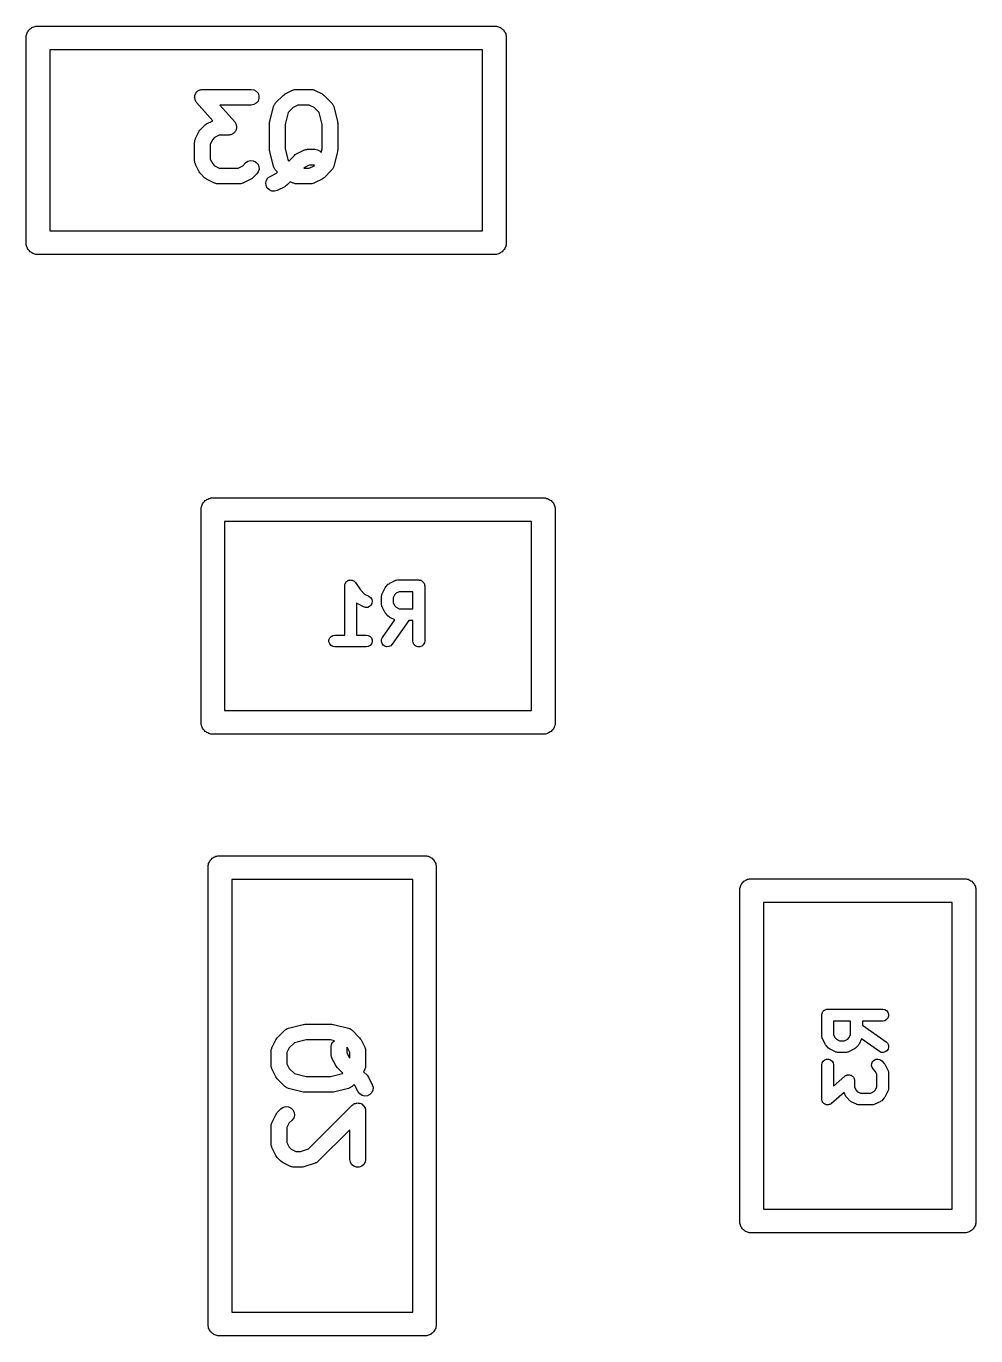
# Model space of a CAD drawing. Extents: x 86 to 122.3, y -103.9 to -55.1.
# Drawn here: x 99.78 to 105.81, y -103.14 to -94.82 of the extents above; entities that cross this region are included whole.
import ezdxf

# ---------------------------------------------------------------- set-up
doc = ezdxf.new("R2010")
doc.units = 0
doc.header["$MEASUREMENT"] = 0
doc.layers.add('BLACK', color=7, linetype='CONTINUOUS')

msp = doc.modelspace()

# ---------------------------------------------------------------- linework, layer by layer
at = {"layer": 'BLACK', "linetype": 'CONTINUOUS'}
for p, q in [((99.789, -94.859), (99.7933, -94.8539)), ((99.7933, -94.8539), (99.7966, -94.8481)), ((99.7966, -94.8481), (99.8017, -94.8439)), ((99.8017, -94.8439), (99.806, -94.8388)), ((99.806, -94.8388), (99.8118, -94.8354)), ((99.8118, -94.8354), (99.8169, -94.8311)), ((99.8169, -94.8311), (99.8232, -94.8289)), ((99.8232, -94.8289), (99.8289, -94.8255)), ((99.8289, -94.8255), (99.8355, -94.8244)), ((99.8355, -94.8244), (99.8418, -94.8221)), ((99.8418, -94.8221), (99.8484, -94.8221)), ((99.8484, -94.8221), (99.8484, -94.8221)), ((99.8484, -94.8221), (102.762, -94.8221)), ((102.762, -94.8221), (102.768, -94.8221)), ((102.762, -94.8221), (102.762, -94.8221)), ((102.768, -94.8221), (102.774, -94.8244)), ((102.774, -94.8244), (102.781, -94.8255)), ((102.781, -94.8255), (102.787, -94.8289)), ((102.787, -94.8289), (102.793, -94.8311)), ((102.793, -94.8311), (102.798, -94.8354)), ((102.798, -94.8354), (102.804, -94.8388)), ((102.804, -94.8388), (102.808, -94.8439)), ((102.808, -94.8439), (102.813, -94.8481)), ((102.813, -94.8481), (102.817, -94.8539)), ((102.817, -94.8539), (102.821, -94.859)), ((99.78, -94.8839), (99.7823, -94.8776)), ((99.78, -94.8905), (99.78, -94.8839)), ((99.78, -96.1839), (99.78, -94.8905)), ((99.78, -94.8905), (99.78, -94.8905)), ((99.7823, -94.8776), (99.7834, -94.8711)), ((99.7834, -94.8711), (99.7867, -94.8653)), ((99.7867, -94.8653), (99.789, -94.859)), ((102.821, -94.859), (102.823, -94.8653)), ((102.823, -94.8653), (102.827, -94.8711)), ((102.827, -94.8711), (102.828, -94.8776)), ((102.828, -94.8776), (102.83, -94.8839)), ((102.83, -94.8839), (102.83, -94.8905)), ((102.83, -94.8905), (102.83, -94.8905)), ((102.83, -94.8905), (102.83, -96.2037)), ((99.93, -94.9721), (99.93, -96.1221)), ((102.68, -94.9721), (99.93, -94.9721)), ((102.68, -96.1221), (102.68, -94.9721)), ((100.85, -95.2743), (100.851, -95.2695)), ((100.851, -95.2781), (100.85, -95.2743)), ((100.851, -95.2646), (100.852, -95.261)), ((100.851, -95.2695), (100.851, -95.2646)), ((100.852, -95.261), (100.853, -95.2572)), ((100.853, -95.2572), (100.855, -95.2529)), ((100.855, -95.2529), (100.857, -95.2483)), ((100.857, -95.2483), (100.859, -95.2453)), ((100.859, -95.2453), (100.861, -95.242)), ((100.861, -95.242), (100.865, -95.2387)), ((100.865, -95.2387), (100.868, -95.235)), ((100.868, -95.235), (100.871, -95.2331)), ((100.871, -95.2331), (100.874, -95.2305)), ((100.874, -95.2305), (100.879, -95.2288)), ((100.879, -95.2288), (100.883, -95.2263)), ((100.883, -95.2263), (100.887, -95.2256)), ((100.887, -95.2256), (100.891, -95.2242)), ((100.891, -95.2242), (100.895, -95.2241)), ((100.895, -95.2241), (100.9, -95.2233)), ((100.9, -95.2233), (101.21, -95.2233)), ((101.21, -95.2233), (101.227, -95.2263)), ((101.227, -95.2263), (101.242, -95.235)), ((101.242, -95.235), (101.253, -95.2483)), ((101.253, -95.2483), (101.259, -95.2646)), ((101.259, -95.2646), (101.259, -95.282)), ((101.365, -95.3094), (101.412, -95.2617)), ((101.412, -95.2617), (101.419, -95.2572)), ((101.419, -95.2572), (101.425, -95.2524)), ((101.425, -95.2524), (101.473, -95.2286)), ((101.473, -95.2286), (101.476, -95.2277)), ((101.476, -95.2277), (101.478, -95.2263)), ((101.478, -95.2263), (101.484, -95.2253)), ((101.484, -95.2253), (101.49, -95.2236)), ((101.49, -95.2236), (101.493, -95.2238)), ((101.493, -95.2238), (101.495, -95.2233)), ((101.495, -95.2233), (101.591, -95.2233)), ((101.591, -95.2233), (101.594, -95.2238)), ((101.594, -95.2238), (101.596, -95.2236)), ((101.596, -95.2236), (101.602, -95.2253)), ((101.602, -95.2253), (101.608, -95.2263)), ((101.608, -95.2263), (101.61, -95.2277)), ((101.61, -95.2277), (101.613, -95.2286)), ((101.613, -95.2286), (101.661, -95.2524)), ((101.661, -95.2524), (101.667, -95.2572)), ((101.667, -95.2572), (101.674, -95.2617)), ((101.674, -95.2617), (101.721, -95.3094)), ((100.851, -95.282), (100.851, -95.2781)), ((100.853, -95.2866), (100.851, -95.282)), ((100.854, -95.2914), (100.853, -95.2866)), ((100.856, -95.2947), (100.854, -95.2914)), ((100.857, -95.2983), (100.856, -95.2947)), ((100.86, -95.302), (100.857, -95.2983)), ((100.863, -95.3062), (100.86, -95.302)), ((100.965, -95.4231), (100.863, -95.3062)), ((101.21, -95.3233), (101.01, -95.3233)), ((101.01, -95.3233), (101.105, -95.4308)), ((101.227, -95.3203), (101.21, -95.3233)), ((101.242, -95.3116), (101.227, -95.3203)), ((101.253, -95.2983), (101.242, -95.3116)), ((101.259, -95.282), (101.253, -95.2983)), ((101.328, -95.4278), (101.352, -95.3326)), ((101.352, -95.3326), (101.354, -95.3282)), ((101.354, -95.3282), (101.355, -95.3236)), ((101.355, -95.3236), (101.357, -95.3203)), ((101.357, -95.3203), (101.359, -95.3167)), ((101.359, -95.3167), (101.362, -95.3133)), ((101.362, -95.3133), (101.365, -95.3094)), ((101.477, -95.3382), (101.445, -95.3703)), ((101.507, -95.3233), (101.477, -95.3382)), ((101.579, -95.3233), (101.507, -95.3233)), ((101.609, -95.3382), (101.579, -95.3233)), ((101.641, -95.3703), (101.609, -95.3382)), ((101.721, -95.3094), (101.724, -95.3133)), ((101.724, -95.3133), (101.727, -95.3167)), ((101.727, -95.3167), (101.729, -95.3203)), ((101.729, -95.3203), (101.731, -95.3236)), ((101.731, -95.3236), (101.732, -95.3282)), ((101.732, -95.3282), (101.734, -95.3326)), ((101.734, -95.3326), (101.758, -95.4278)), ((100.925, -95.4429), (100.965, -95.4231)), ((101.105, -95.4308), (101.107, -95.435)), ((101.107, -95.435), (101.11, -95.4388)), ((101.11, -95.4388), (101.112, -95.4424)), ((101.326, -95.44), (101.327, -95.4339)), ((101.326, -95.6066), (101.326, -95.44)), ((101.327, -95.4339), (101.328, -95.4278)), ((101.445, -95.3703), (101.426, -95.4461)), ((101.66, -95.4461), (101.641, -95.3703)), ((101.758, -95.4278), (101.759, -95.4339)), ((101.759, -95.4339), (101.76, -95.44)), ((101.76, -95.44), (101.76, -95.6066)), ((100.855, -95.5366), (100.879, -95.489)), ((100.879, -95.489), (100.884, -95.4826)), ((100.884, -95.4826), (100.889, -95.476)), ((100.889, -95.476), (100.912, -95.4522)), ((100.912, -95.4522), (100.919, -95.4476)), ((100.919, -95.4476), (100.925, -95.4429)), ((101.007, -95.5138), (100.977, -95.5287)), ((101.067, -95.5138), (101.007, -95.5138)), ((101.072, -95.5129), (101.067, -95.5138)), ((101.077, -95.5128), (101.072, -95.5129)), ((101.08, -95.5114), (101.077, -95.5128)), ((101.084, -95.5108), (101.08, -95.5114)), ((101.088, -95.5083), (101.084, -95.5108)), ((101.093, -95.5065), (101.088, -95.5083)), ((101.096, -95.504), (101.093, -95.5065)), ((101.099, -95.5021), (101.096, -95.504)), ((101.102, -95.4983), (101.099, -95.5021)), ((101.106, -95.4951), (101.102, -95.4983)), ((101.108, -95.4917), (101.106, -95.4951)), ((101.11, -95.4888), (101.108, -95.4917)), ((101.112, -95.4842), (101.11, -95.4888)), ((101.112, -95.4424), (101.114, -95.4457)), ((101.114, -95.4799), (101.112, -95.4842)), ((101.114, -95.4457), (101.114, -95.4505)), ((101.114, -95.4505), (101.116, -95.4551)), ((101.115, -95.4761), (101.114, -95.4799)), ((101.116, -95.4724), (101.115, -95.4761)), ((101.116, -95.4551), (101.116, -95.4589)), ((101.116, -95.4589), (101.117, -95.4627)), ((101.117, -95.4627), (101.116, -95.4676)), ((101.116, -95.4676), (101.116, -95.4724)), ((101.426, -95.4461), (101.426, -95.6005)), ((101.66, -95.6005), (101.66, -95.4461)), ((100.85, -95.559), (100.851, -95.5562)), ((100.85, -95.6781), (100.85, -95.559)), ((100.851, -95.5533), (100.852, -95.5477)), ((100.851, -95.5562), (100.851, -95.5533)), ((100.852, -95.5477), (100.853, -95.5419)), ((100.853, -95.5419), (100.855, -95.5394)), ((100.855, -95.5394), (100.855, -95.5366)), ((100.965, -95.541), (100.95, -95.5708)), ((100.95, -95.5708), (100.95, -95.6662)), ((100.977, -95.5287), (100.965, -95.541)), ((101.327, -95.6126), (101.326, -95.6066)), ((101.426, -95.6005), (101.445, -95.6763)), ((101.55, -95.6073), (101.556, -95.6062)), ((101.556, -95.6062), (101.561, -95.6046)), ((101.561, -95.6046), (101.564, -95.6047)), ((101.564, -95.6047), (101.567, -95.6042)), ((101.567, -95.6042), (101.615, -95.6042)), ((101.615, -95.6042), (101.632, -95.6073)), ((101.654, -95.6244), (101.66, -95.6005)), ((101.76, -95.6066), (101.759, -95.6126)), ((100.851, -95.6809), (100.85, -95.6781)), ((100.851, -95.6838), (100.851, -95.6809)), ((100.852, -95.6894), (100.851, -95.6838)), ((100.853, -95.6952), (100.852, -95.6894)), ((100.95, -95.6662), (100.965, -95.6961)), ((101.156, -95.7084), (101.174, -95.6903)), ((101.174, -95.6903), (101.189, -95.6804)), ((101.189, -95.6804), (101.205, -95.6759)), ((101.205, -95.6759), (101.223, -95.6774)), ((101.223, -95.6774), (101.238, -95.6847)), ((101.238, -95.6847), (101.251, -95.697)), ((101.328, -95.6187), (101.327, -95.6126)), ((101.352, -95.714), (101.328, -95.6187)), ((101.445, -95.6763), (101.448, -95.6788)), ((101.448, -95.6788), (101.484, -95.6427)), ((101.484, -95.6427), (101.49, -95.6381)), ((101.49, -95.6381), (101.497, -95.6333)), ((101.497, -95.6333), (101.545, -95.6095)), ((101.545, -95.6095), (101.547, -95.6087)), ((101.547, -95.6087), (101.55, -95.6073)), ((101.632, -95.6073), (101.647, -95.6159)), ((101.647, -95.6159), (101.654, -95.6244)), ((101.758, -95.6187), (101.734, -95.714)), ((101.759, -95.6126), (101.758, -95.6187)), ((100.855, -95.6976), (100.853, -95.6952)), ((100.855, -95.7004), (100.855, -95.6976)), ((100.879, -95.748), (100.855, -95.7004)), ((100.884, -95.7545), (100.879, -95.748)), ((100.889, -95.761), (100.884, -95.7545)), ((100.912, -95.7848), (100.889, -95.761)), ((100.965, -95.6961), (100.977, -95.7084)), ((100.977, -95.7084), (101.007, -95.7233)), ((101.007, -95.7233), (101.127, -95.7233)), ((101.127, -95.7233), (101.156, -95.7084)), ((101.245, -95.761), (101.221, -95.7848)), ((101.255, -95.7468), (101.245, -95.761)), ((101.251, -95.697), (101.258, -95.7127)), ((101.26, -95.73), (101.255, -95.7468)), ((101.258, -95.7127), (101.26, -95.73)), ((101.33, -95.7762), (101.371, -95.756)), ((101.354, -95.7184), (101.352, -95.714)), ((101.355, -95.723), (101.354, -95.7184)), ((101.357, -95.7262), (101.355, -95.723)), ((101.359, -95.7298), (101.357, -95.7262)), ((101.362, -95.7333), (101.359, -95.7298)), ((101.365, -95.7372), (101.362, -95.7333)), ((101.377, -95.7495), (101.365, -95.7372)), ((101.371, -95.756), (101.377, -95.7495)), ((101.549, -95.7191), (101.545, -95.7233)), ((101.545, -95.7233), (101.579, -95.7233)), ((101.579, -95.7042), (101.549, -95.7191)), ((101.613, -95.7042), (101.579, -95.7042)), ((101.579, -95.7233), (101.609, -95.7084)), ((101.609, -95.7084), (101.613, -95.7042)), ((101.721, -95.7372), (101.674, -95.7848)), ((101.724, -95.7333), (101.721, -95.7372)), ((101.727, -95.7298), (101.724, -95.7333)), ((101.729, -95.7262), (101.727, -95.7298)), ((101.731, -95.723), (101.729, -95.7262)), ((101.732, -95.7184), (101.731, -95.723)), ((101.734, -95.714), (101.732, -95.7184)), ((100.919, -95.7894), (100.912, -95.7848)), ((100.925, -95.7942), (100.919, -95.7894)), ((100.973, -95.818), (100.925, -95.7942)), ((100.976, -95.8188), (100.973, -95.818)), ((100.978, -95.8203), (100.976, -95.8188)), ((100.984, -95.8213), (100.978, -95.8203)), ((100.99, -95.823), (100.984, -95.8213)), ((100.993, -95.8228), (100.99, -95.823)), ((100.995, -95.8233), (100.993, -95.8228)), ((101.138, -95.8233), (100.995, -95.8233)), ((101.141, -95.8228), (101.138, -95.8233)), ((101.144, -95.823), (101.141, -95.8228)), ((101.15, -95.8213), (101.144, -95.823)), ((101.155, -95.8203), (101.15, -95.8213)), ((101.158, -95.8188), (101.155, -95.8203)), ((101.161, -95.818), (101.158, -95.8188)), ((101.208, -95.7942), (101.161, -95.818)), ((101.215, -95.7894), (101.208, -95.7942)), ((101.221, -95.7848), (101.215, -95.7894)), ((101.303, -95.8179), (101.307, -95.801)), ((101.305, -95.8352), (101.303, -95.8179)), ((101.312, -95.8507), (101.305, -95.8352)), ((101.307, -95.801), (101.316, -95.7865)), ((101.325, -95.8626), (101.312, -95.8507)), ((101.316, -95.7865), (101.33, -95.7762)), ((101.423, -95.8418), (101.375, -95.8656)), ((101.429, -95.8371), (101.423, -95.8418)), ((101.436, -95.8325), (101.429, -95.8371)), ((101.458, -95.8103), (101.436, -95.8325)), ((101.473, -95.818), (101.458, -95.8103)), ((101.476, -95.8188), (101.473, -95.818)), ((101.478, -95.8203), (101.476, -95.8188)), ((101.484, -95.8213), (101.478, -95.8203)), ((101.49, -95.823), (101.484, -95.8213)), ((101.493, -95.8228), (101.49, -95.823)), ((101.495, -95.8233), (101.493, -95.8228)), ((101.591, -95.8233), (101.495, -95.8233)), ((101.594, -95.8228), (101.591, -95.8233)), ((101.596, -95.823), (101.594, -95.8228)), ((101.602, -95.8213), (101.596, -95.823)), ((101.608, -95.8203), (101.602, -95.8213)), ((101.61, -95.8188), (101.608, -95.8203)), ((101.613, -95.818), (101.61, -95.8188)), ((101.661, -95.7942), (101.613, -95.818)), ((101.667, -95.7894), (101.661, -95.7942)), ((101.674, -95.7848), (101.667, -95.7894)), ((101.341, -95.8695), (101.325, -95.8626)), ((101.358, -95.8706), (101.341, -95.8695)), ((101.375, -95.8656), (101.358, -95.8706)), ((99.78, -96.2103), (99.78, -96.1839)), ((99.93, -96.1221), (102.68, -96.1221)), ((99.7823, -96.2166), (99.78, -96.2103)), ((99.7834, -96.2231), (99.7823, -96.2166)), ((99.7867, -96.2289), (99.7834, -96.2231)), ((99.789, -96.2352), (99.7867, -96.2289)), ((99.7933, -96.2403), (99.789, -96.2352)), ((99.7966, -96.2461), (99.7933, -96.2403)), ((99.8017, -96.2503), (99.7966, -96.2461)), ((99.806, -96.2554), (99.8017, -96.2503)), ((99.8118, -96.2588), (99.806, -96.2554)), ((99.8169, -96.2631), (99.8118, -96.2588)), ((99.8232, -96.2653), (99.8169, -96.2631)), ((99.8289, -96.2687), (99.8232, -96.2653)), ((99.8355, -96.2698), (99.8289, -96.2687)), ((99.8418, -96.2721), (99.8355, -96.2698)), ((99.8484, -96.2721), (99.8418, -96.2721)), ((102.762, -96.2721), (99.8484, -96.2721)), ((99.8484, -96.2721), (99.8484, -96.2721)), ((102.768, -96.2721), (102.762, -96.2721)), ((102.762, -96.2721), (102.762, -96.2721)), ((102.774, -96.2698), (102.768, -96.2721)), ((102.781, -96.2687), (102.774, -96.2698)), ((102.787, -96.2653), (102.781, -96.2687)), ((102.793, -96.2631), (102.787, -96.2653)), ((102.798, -96.2588), (102.793, -96.2631)), ((102.804, -96.2554), (102.798, -96.2588)), ((102.808, -96.2503), (102.804, -96.2554)), ((102.813, -96.2461), (102.808, -96.2503)), ((102.817, -96.2403), (102.813, -96.2461)), ((102.821, -96.2352), (102.817, -96.2403)), ((102.823, -96.2289), (102.821, -96.2352)), ((102.827, -96.2231), (102.823, -96.2289)), ((102.828, -96.2166), (102.827, -96.2231)), ((102.83, -96.2103), (102.828, -96.2166)), ((102.83, -96.2037), (102.83, -96.2037)), ((102.83, -96.2037), (102.83, -96.2103)), ((100.9, -97.8566), (100.905, -97.8515)), ((100.905, -97.8515), (100.908, -97.8457)), ((100.908, -97.8457), (100.913, -97.8415)), ((100.913, -97.8415), (100.917, -97.8364)), ((100.917, -97.8364), (100.923, -97.833)), ((100.923, -97.833), (100.928, -97.8287)), ((100.928, -97.8287), (100.934, -97.8265)), ((100.934, -97.8265), (100.94, -97.8231)), ((100.94, -97.8231), (100.947, -97.822)), ((100.947, -97.822), (100.953, -97.8197)), ((100.953, -97.8197), (100.96, -97.8197)), ((100.96, -97.8197), (100.96, -97.8197)), ((100.96, -97.8197), (103.073, -97.8197)), ((103.073, -97.8197), (103.079, -97.8197)), ((103.073, -97.8197), (103.073, -97.8197)), ((103.079, -97.8197), (103.086, -97.822)), ((103.086, -97.822), (103.092, -97.8231)), ((103.092, -97.8231), (103.098, -97.8265)), ((103.098, -97.8265), (103.104, -97.8287)), ((103.104, -97.8287), (103.109, -97.833)), ((103.109, -97.833), (103.115, -97.8364)), ((103.115, -97.8364), (103.119, -97.8415)), ((103.119, -97.8415), (103.125, -97.8457)), ((103.125, -97.8457), (103.128, -97.8515)), ((103.128, -97.8515), (103.132, -97.8566)), ((100.891, -97.8815), (100.893, -97.8752)), ((100.891, -97.8881), (100.891, -97.8815)), ((100.891, -99.2513), (100.891, -97.8881)), ((100.893, -97.8752), (100.895, -97.8687)), ((100.895, -97.8687), (100.898, -97.8629)), ((100.898, -97.8629), (100.9, -97.8566)), ((103.132, -97.8566), (103.134, -97.8629)), ((103.134, -97.8629), (103.138, -97.8687)), ((103.138, -97.8687), (103.139, -97.8752)), ((103.139, -97.8752), (103.141, -97.8815)), ((103.141, -97.8815), (103.141, -97.8881)), ((103.141, -97.8881), (103.141, -97.8881)), ((103.141, -97.8881), (103.141, -99.2513)), ((101.041, -97.9697), (101.041, -99.1697)), ((102.991, -97.9697), (101.041, -97.9697)), ((102.991, -99.1697), (102.991, -97.9697)), ((101.812, -98.3539), (101.814, -98.3526)), ((101.814, -98.3526), (101.815, -98.3509)), ((101.815, -98.3509), (101.819, -98.3484)), ((101.819, -98.3484), (101.822, -98.3456)), ((101.822, -98.3456), (101.824, -98.3448)), ((101.824, -98.3448), (101.826, -98.3437)), ((101.826, -98.3437), (101.83, -98.3426)), ((101.83, -98.3426), (101.835, -98.3411)), ((101.835, -98.3411), (101.837, -98.3411)), ((101.837, -98.3411), (101.839, -98.3406)), ((101.839, -98.3406), (101.843, -98.3411)), ((101.843, -98.3411), (101.848, -98.3411)), ((101.848, -98.3411), (101.85, -98.3418)), ((101.85, -98.3418), (101.852, -98.342)), ((101.852, -98.342), (101.856, -98.344)), ((101.856, -98.344), (101.86, -98.3456)), ((101.86, -98.3456), (101.862, -98.3469)), ((101.862, -98.3469), (101.863, -98.3478)), ((101.863, -98.3478), (101.866, -98.351)), ((101.866, -98.351), (101.87, -98.3539)), ((102.091, -98.3612), (102.124, -98.3445)), ((102.124, -98.3445), (102.126, -98.3439)), ((102.126, -98.3439), (102.128, -98.3428)), ((102.128, -98.3428), (102.133, -98.342)), ((102.133, -98.342), (102.137, -98.3408)), ((102.137, -98.3408), (102.139, -98.3409)), ((102.139, -98.3409), (102.141, -98.3405)), ((102.141, -98.3405), (102.275, -98.3405)), ((102.275, -98.3405), (102.278, -98.3411)), ((102.278, -98.3411), (102.281, -98.3411)), ((102.281, -98.3411), (102.284, -98.3422)), ((102.284, -98.3422), (102.287, -98.3428)), ((102.287, -98.3428), (102.29, -98.3444)), ((102.29, -98.3444), (102.293, -98.3456)), ((102.293, -98.3456), (102.296, -98.3477)), ((102.296, -98.3477), (102.299, -98.3493)), ((102.299, -98.3493), (102.301, -98.3518)), ((102.301, -98.3518), (102.303, -98.3539)), ((101.804, -98.3739), (101.805, -98.3696)), ((101.804, -98.376), (101.804, -98.3739)), ((101.804, -98.378), (101.804, -98.376)), ((101.804, -98.6905), (101.804, -98.378)), ((101.805, -98.3696), (101.806, -98.3652)), ((101.806, -98.3652), (101.807, -98.3634)), ((101.807, -98.3634), (101.808, -98.3614)), ((101.808, -98.3614), (101.81, -98.3578)), ((101.81, -98.3578), (101.812, -98.3539)), ((101.87, -98.3539), (101.871, -98.3557)), ((101.871, -98.3557), (101.872, -98.3572)), ((101.872, -98.3572), (101.904, -98.4041)), ((101.904, -98.4041), (101.93, -98.4305)), ((101.93, -98.4305), (101.958, -98.4445)), ((102.037, -98.4404), (102.039, -98.4362)), ((102.039, -98.4319), (102.04, -98.43)), ((102.039, -98.4362), (102.039, -98.4319)), ((102.04, -98.43), (102.041, -98.4279)), ((102.041, -98.4279), (102.058, -98.3946)), ((102.058, -98.3946), (102.061, -98.3898)), ((102.061, -98.3898), (102.065, -98.3848)), ((102.065, -98.3848), (102.081, -98.3682)), ((102.081, -98.3682), (102.086, -98.3647)), ((102.086, -98.3647), (102.091, -98.3612)), ((102.122, -98.4336), (102.112, -98.4536)), ((102.13, -98.4255), (102.122, -98.4336)), ((102.15, -98.4155), (102.13, -98.4255)), ((102.237, -98.4155), (102.15, -98.4155)), ((102.237, -98.5239), (102.237, -98.4155)), ((102.303, -98.3539), (102.305, -98.3568)), ((102.305, -98.3568), (102.307, -98.3593)), ((102.307, -98.3593), (102.308, -98.3624)), ((102.308, -98.3624), (102.31, -98.3652)), ((102.31, -98.3652), (102.31, -98.3684)), ((102.31, -98.3684), (102.311, -98.3715)), ((102.311, -98.3715), (102.311, -98.3748)), ((102.311, -98.3748), (102.312, -98.378)), ((102.312, -98.378), (102.312, -98.728)), ((101.881, -98.4879), (101.879, -98.4852)), ((101.879, -98.4852), (101.879, -98.6905)), ((101.886, -98.4913), (101.881, -98.4879)), ((101.891, -98.4949), (101.886, -98.4913)), ((101.924, -98.5116), (101.891, -98.4949)), ((101.937, -98.5153), (101.924, -98.5116)), ((101.95, -98.5145), (101.937, -98.5153)), ((101.962, -98.5093), (101.95, -98.5145)), ((101.958, -98.4445), (101.968, -98.4523)), ((101.971, -98.5004), (101.962, -98.5093)), ((101.968, -98.4523), (101.976, -98.4631)), ((101.977, -98.4887), (101.971, -98.5004)), ((101.976, -98.4631), (101.979, -98.4758)), ((101.979, -98.4758), (101.977, -98.4887)), ((102.037, -98.4426), (102.037, -98.4404)), ((102.037, -98.4447), (102.037, -98.4426)), ((102.037, -98.4947), (102.037, -98.4447)), ((102.037, -98.4968), (102.037, -98.4947)), ((102.037, -98.499), (102.037, -98.4968)), ((102.039, -98.5032), (102.037, -98.499)), ((102.039, -98.5075), (102.039, -98.5032)), ((102.04, -98.5094), (102.039, -98.5075)), ((102.041, -98.5115), (102.04, -98.5094)), ((102.058, -98.5448), (102.041, -98.5115)), ((102.112, -98.4536), (102.112, -98.4858)), ((102.112, -98.4858), (102.122, -98.5058)), ((102.122, -98.5058), (102.13, -98.5139)), ((102.13, -98.5139), (102.15, -98.5239)), ((102.044, -98.7065), (102.123, -98.594)), ((102.061, -98.5496), (102.058, -98.5448)), ((102.065, -98.5545), (102.061, -98.5496)), ((102.081, -98.5712), (102.065, -98.5545)), ((102.086, -98.5747), (102.081, -98.5712)), ((102.091, -98.5782), (102.086, -98.5747)), ((102.123, -98.594), (102.091, -98.5782)), ((102.211, -98.5989), (102.105, -98.7495)), ((102.15, -98.5239), (102.237, -98.5239)), ((102.237, -98.5989), (102.211, -98.5989)), ((102.237, -98.728), (102.237, -98.5989)), ((101.704, -98.7215), (101.709, -98.7093)), ((101.704, -98.7345), (101.704, -98.7215)), ((101.709, -98.7468), (101.704, -98.7345)), ((101.709, -98.7093), (101.717, -98.6993)), ((101.717, -98.7568), (101.709, -98.7468)), ((101.717, -98.6993), (101.728, -98.6928)), ((101.728, -98.7633), (101.717, -98.7568)), ((101.728, -98.6928), (101.741, -98.6905)), ((101.741, -98.7655), (101.728, -98.7633)), ((101.741, -98.6905), (101.804, -98.6905)), ((101.941, -98.7655), (101.741, -98.7655)), ((101.879, -98.6905), (101.941, -98.6905)), ((101.941, -98.6905), (101.954, -98.6928)), ((101.954, -98.7633), (101.941, -98.7655)), ((101.954, -98.6928), (101.965, -98.6993)), ((101.965, -98.7568), (101.954, -98.7633)), ((101.965, -98.6993), (101.974, -98.7093)), ((101.974, -98.7468), (101.965, -98.7568)), ((101.974, -98.7093), (101.978, -98.7215)), ((101.978, -98.7345), (101.974, -98.7468)), ((101.978, -98.7215), (101.978, -98.7345)), ((102.037, -98.7313), (102.038, -98.7183)), ((102.041, -98.7439), (102.037, -98.7313)), ((102.038, -98.7183), (102.044, -98.7065)), ((102.048, -98.7546), (102.041, -98.7439)), ((102.059, -98.762), (102.048, -98.7546)), ((102.071, -98.7654), (102.059, -98.762)), ((102.084, -98.7643), (102.071, -98.7654)), ((102.096, -98.7587), (102.084, -98.7643)), ((102.105, -98.7495), (102.096, -98.7587)), ((102.239, -98.7409), (102.237, -98.728)), ((102.246, -98.7521), (102.239, -98.7409)), ((102.256, -98.7605), (102.246, -98.7521)), ((102.268, -98.765), (102.256, -98.7605)), ((102.281, -98.765), (102.268, -98.765)), ((102.293, -98.7605), (102.281, -98.765)), ((102.303, -98.7521), (102.293, -98.7605)), ((102.31, -98.7409), (102.303, -98.7521)), ((102.312, -98.728), (102.31, -98.7409)), ((101.041, -99.1697), (102.991, -99.1697)), ((100.891, -99.2579), (100.891, -99.2513)), ((100.891, -99.2513), (100.891, -99.2513)), ((100.893, -99.2642), (100.891, -99.2579)), ((100.895, -99.2707), (100.893, -99.2642)), ((103.139, -99.2642), (103.138, -99.2707)), ((103.141, -99.2579), (103.139, -99.2642)), ((103.141, -99.2513), (103.141, -99.2513)), ((103.141, -99.2513), (103.141, -99.2579)), ((100.898, -99.2765), (100.895, -99.2707)), ((100.9, -99.2828), (100.898, -99.2765)), ((100.905, -99.2879), (100.9, -99.2828)), ((100.908, -99.2937), (100.905, -99.2879)), ((100.913, -99.2979), (100.908, -99.2937)), ((100.917, -99.303), (100.913, -99.2979)), ((100.923, -99.3064), (100.917, -99.303)), ((100.928, -99.3107), (100.923, -99.3064)), ((100.934, -99.3129), (100.928, -99.3107)), ((100.94, -99.3163), (100.934, -99.3129)), ((100.947, -99.3174), (100.94, -99.3163)), ((100.953, -99.3197), (100.947, -99.3174)), ((100.96, -99.3197), (100.953, -99.3197)), ((103.073, -99.3197), (100.96, -99.3197)), ((100.96, -99.3197), (100.96, -99.3197)), ((103.079, -99.3197), (103.073, -99.3197)), ((103.073, -99.3197), (103.073, -99.3197)), ((103.086, -99.3174), (103.079, -99.3197)), ((103.092, -99.3163), (103.086, -99.3174)), ((103.098, -99.3129), (103.092, -99.3163)), ((103.104, -99.3107), (103.098, -99.3129)), ((103.109, -99.3064), (103.104, -99.3107)), ((103.115, -99.303), (103.109, -99.3064)), ((103.119, -99.2979), (103.115, -99.303)), ((103.125, -99.2937), (103.119, -99.2979)), ((103.128, -99.2879), (103.125, -99.2937)), ((103.132, -99.2828), (103.128, -99.2879)), ((103.134, -99.2765), (103.132, -99.2828)), ((103.138, -99.2707), (103.134, -99.2765)), ((100.973, -100.102), (100.979, -100.099)), ((100.979, -100.099), (100.985, -100.096)), ((100.985, -100.096), (100.991, -100.095)), ((100.991, -100.095), (100.997, -100.093)), ((100.997, -100.093), (101.004, -100.093)), ((101.004, -100.093), (101.004, -100.093)), ((101.004, -100.093), (102.317, -100.093)), ((102.317, -100.093), (102.324, -100.093)), ((102.317, -100.093), (102.317, -100.093)), ((102.324, -100.093), (102.33, -100.095)), ((102.33, -100.095), (102.337, -100.096)), ((102.337, -100.096), (102.342, -100.099)), ((102.342, -100.099), (102.349, -100.102)), ((100.936, -100.154), (100.938, -100.148)), ((100.936, -100.161), (100.936, -100.154)), ((100.936, -103.074), (100.936, -100.161)), ((100.938, -100.148), (100.939, -100.142)), ((100.939, -100.142), (100.942, -100.136)), ((100.942, -100.136), (100.945, -100.13)), ((100.945, -100.13), (100.949, -100.125)), ((100.949, -100.125), (100.952, -100.119)), ((100.952, -100.119), (100.957, -100.114)), ((100.957, -100.114), (100.962, -100.109)), ((100.962, -100.109), (100.967, -100.106)), ((100.967, -100.106), (100.973, -100.102)), ((102.349, -100.102), (102.354, -100.106)), ((102.354, -100.106), (102.36, -100.109)), ((102.36, -100.109), (102.364, -100.114)), ((102.364, -100.114), (102.369, -100.119)), ((102.369, -100.119), (102.372, -100.125)), ((102.372, -100.125), (102.377, -100.13)), ((102.377, -100.13), (102.379, -100.136)), ((102.379, -100.136), (102.382, -100.142)), ((102.382, -100.142), (102.383, -100.148)), ((102.383, -100.148), (102.386, -100.154)), ((102.386, -100.154), (102.386, -100.161)), ((102.386, -100.161), (102.386, -100.161)), ((102.386, -100.161), (102.386, -103.074)), ((101.086, -100.243), (101.086, -102.993)), ((102.236, -100.243), (101.086, -100.243)), ((102.236, -102.993), (102.236, -100.243)), ((104.328, -100.271), (104.331, -100.265)), ((104.331, -100.265), (104.336, -100.26)), ((104.336, -100.26), (104.34, -100.255)), ((104.34, -100.255), (104.346, -100.252)), ((104.346, -100.252), (104.351, -100.248)), ((104.351, -100.248), (104.357, -100.245)), ((104.357, -100.245), (104.363, -100.242)), ((104.363, -100.242), (104.37, -100.241)), ((104.37, -100.241), (104.376, -100.239)), ((104.376, -100.239), (104.383, -100.239)), ((104.383, -100.239), (104.383, -100.239)), ((104.383, -100.239), (105.746, -100.239)), ((105.746, -100.239), (105.752, -100.239)), ((105.746, -100.239), (105.746, -100.239)), ((105.752, -100.239), (105.759, -100.241)), ((105.759, -100.241), (105.765, -100.242)), ((105.765, -100.242), (105.771, -100.245)), ((105.771, -100.245), (105.777, -100.248)), ((105.777, -100.248), (105.782, -100.252)), ((105.782, -100.252), (105.788, -100.255)), ((105.788, -100.255), (105.792, -100.26)), ((105.792, -100.26), (105.798, -100.265)), ((105.798, -100.265), (105.801, -100.271)), ((104.314, -100.3), (104.316, -100.294)), ((104.314, -100.307), (104.314, -100.3)), ((104.314, -102.4), (104.314, -100.307)), ((104.314, -100.307), (104.314, -100.307)), ((104.316, -100.294), (104.318, -100.288)), ((104.318, -100.288), (104.321, -100.282)), ((104.321, -100.282), (104.323, -100.276)), ((104.323, -100.276), (104.328, -100.271)), ((105.801, -100.271), (105.805, -100.276)), ((105.805, -100.276), (105.807, -100.282)), ((105.807, -100.282), (105.811, -100.288)), ((105.811, -100.288), (105.812, -100.294)), ((105.812, -100.294), (105.814, -100.3)), ((105.814, -100.3), (105.814, -100.307)), ((105.814, -100.307), (105.814, -100.307)), ((105.814, -100.307), (105.814, -102.42)), ((104.464, -100.389), (104.464, -102.339)), ((105.664, -100.389), (104.464, -100.389)), ((105.664, -102.339), (105.664, -100.389)), ((104.836, -101.099), (104.837, -101.096)), ((104.837, -101.093), (104.839, -101.09)), ((104.837, -101.096), (104.837, -101.093)), ((104.839, -101.09), (104.84, -101.087)), ((104.84, -101.087), (104.842, -101.084)), ((104.842, -101.084), (104.844, -101.081)), ((104.844, -101.081), (104.846, -101.079)), ((104.846, -101.079), (104.848, -101.077)), ((104.848, -101.077), (104.851, -101.075)), ((104.851, -101.075), (104.854, -101.073)), ((104.854, -101.073), (104.857, -101.072)), ((104.857, -101.072), (104.86, -101.07)), ((104.86, -101.07), (104.863, -101.07)), ((104.863, -101.07), (104.866, -101.068)), ((104.866, -101.068), (104.869, -101.068)), ((104.869, -101.068), (104.873, -101.068)), ((104.873, -101.068), (105.223, -101.068)), ((105.223, -101.068), (105.235, -101.07)), ((105.235, -101.07), (105.247, -101.077)), ((105.247, -101.077), (105.255, -101.087)), ((105.255, -101.087), (105.259, -101.099)), ((101.446, -101.188), (101.541, -101.164)), ((101.541, -101.164), (101.547, -101.164)), ((101.547, -101.164), (101.553, -101.163)), ((101.553, -101.163), (101.72, -101.163)), ((101.72, -101.163), (101.726, -101.164)), ((101.726, -101.164), (101.732, -101.164)), ((101.732, -101.164), (101.827, -101.188)), ((104.835, -101.105), (104.836, -101.102)), ((104.835, -101.239), (104.835, -101.105)), ((104.836, -101.102), (104.836, -101.099)), ((104.91, -101.143), (104.91, -101.23)), ((105.018, -101.143), (104.91, -101.143)), ((105.018, -101.23), (105.018, -101.143)), ((105.223, -101.143), (105.093, -101.143)), ((105.093, -101.143), (105.093, -101.169)), ((105.093, -101.169), (105.244, -101.275)), ((105.235, -101.141), (105.223, -101.143)), ((105.247, -101.134), (105.235, -101.141)), ((105.255, -101.124), (105.247, -101.134)), ((105.259, -101.112), (105.255, -101.124)), ((105.259, -101.099), (105.259, -101.112)), ((101.342, -101.31), (101.366, -101.262)), ((101.366, -101.262), (101.371, -101.256)), ((101.371, -101.256), (101.375, -101.249)), ((101.375, -101.249), (101.423, -101.201)), ((101.423, -101.201), (101.427, -101.199)), ((101.427, -101.199), (101.43, -101.195)), ((101.43, -101.195), (101.434, -101.194)), ((101.434, -101.194), (101.437, -101.191)), ((101.437, -101.191), (101.442, -101.19)), ((101.442, -101.19), (101.446, -101.188)), ((101.56, -101.263), (101.484, -101.282)), ((101.714, -101.263), (101.56, -101.263)), ((101.738, -101.269), (101.714, -101.263)), ((101.827, -101.188), (101.832, -101.19)), ((101.832, -101.19), (101.836, -101.191)), ((101.836, -101.191), (101.84, -101.194)), ((101.84, -101.194), (101.843, -101.195)), ((101.843, -101.195), (101.847, -101.199)), ((101.847, -101.199), (101.851, -101.201)), ((101.851, -101.201), (101.898, -101.249)), ((101.898, -101.249), (101.903, -101.256)), ((101.903, -101.256), (101.908, -101.262)), ((101.908, -101.262), (101.931, -101.31)), ((104.835, -101.241), (104.835, -101.239)), ((104.835, -101.243), (104.835, -101.241)), ((104.837, -101.247), (104.835, -101.243)), ((104.837, -101.252), (104.837, -101.247)), ((104.838, -101.253), (104.837, -101.252)), ((104.839, -101.255), (104.838, -101.253)), ((104.856, -101.289), (104.839, -101.255)), ((104.91, -101.23), (104.92, -101.25)), ((104.92, -101.25), (104.928, -101.258)), ((104.928, -101.258), (104.948, -101.268)), ((104.98, -101.268), (105, -101.258)), ((105, -101.258), (105.008, -101.25)), ((105.008, -101.25), (105.018, -101.23)), ((105.088, -101.257), (105.073, -101.289)), ((105.201, -101.336), (105.088, -101.257)), ((101.337, -101.326), (101.339, -101.321)), ((101.337, -101.329), (101.337, -101.326)), ((101.337, -101.332), (101.337, -101.329)), ((101.337, -101.427), (101.337, -101.332)), ((101.339, -101.321), (101.34, -101.315)), ((101.34, -101.315), (101.341, -101.312)), ((101.341, -101.312), (101.342, -101.31)), ((101.452, -101.314), (101.437, -101.344)), ((101.437, -101.344), (101.437, -101.415)), ((101.484, -101.282), (101.452, -101.314)), ((101.718, -101.308), (101.721, -101.291)), ((101.718, -101.356), (101.718, -101.308)), ((101.721, -101.291), (101.729, -101.276)), ((101.729, -101.276), (101.738, -101.269)), ((101.822, -101.314), (101.818, -101.31)), ((101.818, -101.31), (101.818, -101.344)), ((101.818, -101.344), (101.833, -101.374)), ((101.837, -101.344), (101.822, -101.314)), ((101.837, -101.378), (101.837, -101.344)), ((101.931, -101.31), (101.932, -101.312)), ((101.932, -101.312), (101.934, -101.315)), ((101.934, -101.315), (101.935, -101.321)), ((101.935, -101.321), (101.936, -101.326)), ((101.936, -101.326), (101.936, -101.329)), ((101.936, -101.329), (101.937, -101.332)), ((101.937, -101.332), (101.937, -101.427)), ((104.859, -101.294), (104.856, -101.289)), ((104.863, -101.299), (104.859, -101.294)), ((104.879, -101.315), (104.863, -101.299)), ((104.884, -101.319), (104.879, -101.315)), ((104.889, -101.322), (104.884, -101.319)), ((104.922, -101.339), (104.889, -101.322)), ((104.924, -101.34), (104.922, -101.339)), ((104.926, -101.341), (104.924, -101.34)), ((104.931, -101.341), (104.926, -101.341)), ((104.935, -101.343), (104.931, -101.341)), ((104.937, -101.342), (104.935, -101.343)), ((104.939, -101.343), (104.937, -101.342)), ((104.989, -101.343), (104.939, -101.343)), ((104.948, -101.268), (104.98, -101.268)), ((104.991, -101.342), (104.989, -101.343)), ((104.993, -101.343), (104.991, -101.342)), ((104.998, -101.341), (104.993, -101.343)), ((105.002, -101.341), (104.998, -101.341)), ((105.004, -101.34), (105.002, -101.341)), ((105.006, -101.339), (105.004, -101.34)), ((105.039, -101.322), (105.006, -101.339)), ((105.044, -101.319), (105.039, -101.322)), ((105.049, -101.315), (105.044, -101.319)), ((105.066, -101.299), (105.049, -101.315)), ((105.069, -101.294), (105.066, -101.299)), ((105.073, -101.289), (105.069, -101.294)), ((105.213, -101.342), (105.201, -101.336)), ((105.226, -101.343), (105.213, -101.342)), ((105.238, -101.339), (105.226, -101.343)), ((105.249, -101.332), (105.238, -101.339)), ((105.244, -101.275), (105.253, -101.284)), ((105.257, -101.321), (105.249, -101.332)), ((105.253, -101.284), (105.259, -101.296)), ((105.26, -101.309), (105.257, -101.321)), ((105.259, -101.296), (105.26, -101.309)), ((101.337, -101.43), (101.337, -101.427)), ((101.337, -101.433), (101.337, -101.43)), ((101.437, -101.415), (101.452, -101.445)), ((101.718, -101.359), (101.718, -101.356)), ((101.718, -101.362), (101.718, -101.359)), ((101.72, -101.367), (101.718, -101.362)), ((101.721, -101.373), (101.72, -101.367)), ((101.722, -101.375), (101.721, -101.373)), ((101.723, -101.378), (101.722, -101.375)), ((101.747, -101.426), (101.723, -101.378)), ((101.752, -101.432), (101.747, -101.426)), ((101.833, -101.374), (101.837, -101.378)), ((101.937, -101.427), (101.936, -101.43)), ((101.936, -101.43), (101.936, -101.433)), ((104.835, -101.422), (104.837, -101.409)), ((104.835, -101.639), (104.835, -101.422)), ((104.837, -101.409), (104.844, -101.398)), ((104.844, -101.398), (104.854, -101.39)), ((104.854, -101.39), (104.866, -101.385)), ((104.866, -101.385), (104.879, -101.385)), ((104.879, -101.385), (104.891, -101.39)), ((104.891, -101.39), (104.901, -101.398)), ((104.901, -101.398), (104.908, -101.409)), ((104.908, -101.409), (104.91, -101.422)), ((104.91, -101.422), (104.91, -101.556)), ((105.152, -101.425), (105.153, -101.412)), ((105.155, -101.438), (105.152, -101.425)), ((105.153, -101.412), (105.158, -101.401)), ((105.158, -101.401), (105.168, -101.391)), ((105.168, -101.391), (105.179, -101.386)), ((105.179, -101.386), (105.192, -101.385)), ((105.192, -101.385), (105.205, -101.388)), ((105.205, -101.388), (105.216, -101.396)), ((105.216, -101.396), (105.232, -101.412)), ((105.232, -101.412), (105.236, -101.417)), ((105.236, -101.417), (105.239, -101.422)), ((105.239, -101.422), (105.256, -101.455)), ((101.339, -101.439), (101.337, -101.433)), ((101.34, -101.444), (101.339, -101.439)), ((101.341, -101.447), (101.34, -101.444)), ((101.342, -101.45), (101.341, -101.447)), ((101.366, -101.497), (101.342, -101.45)), ((101.371, -101.504), (101.366, -101.497)), ((101.375, -101.51), (101.371, -101.504)), ((101.423, -101.558), (101.375, -101.51)), ((101.452, -101.445), (101.484, -101.477)), ((101.484, -101.477), (101.56, -101.496)), ((101.56, -101.496), (101.714, -101.496)), ((101.714, -101.496), (101.79, -101.477)), ((101.756, -101.439), (101.752, -101.432)), ((101.792, -101.475), (101.756, -101.439)), ((101.79, -101.477), (101.792, -101.475)), ((101.931, -101.45), (101.924, -101.465)), ((101.924, -101.465), (101.946, -101.487)), ((101.932, -101.447), (101.931, -101.45)), ((101.934, -101.444), (101.932, -101.447)), ((101.935, -101.439), (101.934, -101.444)), ((101.936, -101.433), (101.935, -101.439)), ((101.946, -101.487), (101.951, -101.494)), ((101.951, -101.494), (101.955, -101.5)), ((101.955, -101.5), (101.979, -101.548)), ((104.91, -101.556), (104.981, -101.494)), ((104.981, -101.494), (104.984, -101.492)), ((104.984, -101.492), (104.987, -101.49)), ((104.987, -101.49), (104.99, -101.489)), ((104.99, -101.489), (104.992, -101.487)), ((104.992, -101.487), (104.996, -101.486)), ((104.996, -101.486), (104.999, -101.485)), ((104.999, -101.485), (105.002, -101.485)), ((105.002, -101.485), (105.005, -101.485)), ((105.005, -101.485), (105.009, -101.485)), ((105.009, -101.485), (105.012, -101.485)), ((105.012, -101.485), (105.015, -101.486)), ((105.015, -101.486), (105.018, -101.487)), ((105.018, -101.487), (105.021, -101.488)), ((105.021, -101.488), (105.025, -101.49)), ((105.025, -101.49), (105.027, -101.491)), ((105.027, -101.491), (105.029, -101.493)), ((105.029, -101.493), (105.032, -101.496)), ((105.032, -101.496), (105.035, -101.498)), ((105.035, -101.498), (105.036, -101.5)), ((105.036, -101.5), (105.038, -101.503)), ((105.038, -101.503), (105.039, -101.506)), ((105.039, -101.506), (105.041, -101.509)), ((105.041, -101.509), (105.042, -101.512)), ((105.042, -101.512), (105.043, -101.515)), ((105.163, -101.449), (105.155, -101.438)), ((105.175, -101.461), (105.163, -101.449)), ((105.185, -101.481), (105.175, -101.461)), ((105.185, -101.563), (105.185, -101.481)), ((105.256, -101.455), (105.257, -101.457)), ((105.257, -101.457), (105.258, -101.459)), ((105.258, -101.459), (105.259, -101.464)), ((105.259, -101.464), (105.26, -101.468)), ((105.26, -101.468), (105.26, -101.47)), ((105.26, -101.47), (105.26, -101.472)), ((105.26, -101.472), (105.26, -101.572)), ((101.427, -101.561), (101.423, -101.558)), ((101.43, -101.564), (101.427, -101.561)), ((101.434, -101.566), (101.43, -101.564)), ((101.437, -101.568), (101.434, -101.566)), ((101.442, -101.569), (101.437, -101.568)), ((101.446, -101.571), (101.442, -101.569)), ((101.541, -101.595), (101.446, -101.571)), ((101.547, -101.595), (101.541, -101.595)), ((101.553, -101.596), (101.547, -101.595)), ((101.72, -101.596), (101.553, -101.596)), ((101.726, -101.595), (101.72, -101.596)), ((101.732, -101.595), (101.726, -101.595)), ((101.827, -101.571), (101.732, -101.595)), ((101.832, -101.569), (101.827, -101.571)), ((101.836, -101.568), (101.832, -101.569)), ((101.84, -101.566), (101.836, -101.568)), ((101.843, -101.564), (101.84, -101.566)), ((101.847, -101.561), (101.843, -101.564)), ((101.851, -101.558), (101.847, -101.561)), ((101.863, -101.546), (101.851, -101.558)), ((101.869, -101.552), (101.863, -101.546)), ((101.89, -101.592), (101.869, -101.552)), ((101.9, -101.606), (101.89, -101.592)), ((101.976, -101.598), (101.964, -101.61)), ((101.983, -101.582), (101.976, -101.598)), ((101.979, -101.548), (101.984, -101.564)), ((101.984, -101.564), (101.983, -101.582)), ((104.977, -101.597), (104.897, -101.667)), ((104.989, -101.622), (104.977, -101.597)), ((105.043, -101.515), (105.043, -101.518)), ((105.043, -101.518), (105.043, -101.522)), ((105.043, -101.522), (105.043, -101.563)), ((105.043, -101.563), (105.053, -101.583)), ((105.053, -101.583), (105.061, -101.591)), ((105.061, -101.591), (105.081, -101.601)), ((105.147, -101.601), (105.167, -101.591)), ((105.167, -101.591), (105.175, -101.583)), ((105.175, -101.583), (105.185, -101.563)), ((105.256, -101.589), (105.239, -101.622)), ((105.257, -101.587), (105.256, -101.589)), ((105.258, -101.585), (105.257, -101.587)), ((105.259, -101.581), (105.258, -101.585)), ((105.26, -101.576), (105.259, -101.581)), ((105.26, -101.572), (105.26, -101.574)), ((105.26, -101.574), (105.26, -101.576)), ((101.574, -101.955), (101.851, -101.678)), ((101.851, -101.678), (101.857, -101.674)), ((101.857, -101.674), (101.862, -101.67)), ((101.862, -101.67), (101.864, -101.669)), ((101.864, -101.669), (101.866, -101.668)), ((101.866, -101.668), (101.872, -101.666)), ((101.872, -101.666), (101.878, -101.664)), ((101.878, -101.664), (101.88, -101.664)), ((101.88, -101.664), (101.882, -101.663)), ((101.882, -101.663), (101.889, -101.664)), ((101.889, -101.664), (101.895, -101.664)), ((101.895, -101.664), (101.898, -101.664)), ((101.898, -101.664), (101.9, -101.665)), ((101.915, -101.616), (101.9, -101.606)), ((101.9, -101.665), (101.906, -101.667)), ((101.906, -101.667), (101.912, -101.67)), ((101.912, -101.67), (101.913, -101.671)), ((101.913, -101.671), (101.915, -101.672)), ((101.931, -101.62), (101.915, -101.616)), ((101.915, -101.672), (101.92, -101.677)), ((101.92, -101.677), (101.925, -101.681)), ((101.925, -101.681), (101.926, -101.683)), ((101.949, -101.618), (101.931, -101.62)), ((101.964, -101.61), (101.949, -101.618)), ((104.836, -101.642), (104.835, -101.639)), ((104.836, -101.646), (104.836, -101.642)), ((104.837, -101.649), (104.836, -101.646)), ((104.837, -101.652), (104.837, -101.649)), ((104.839, -101.655), (104.837, -101.652)), ((104.84, -101.658), (104.839, -101.655)), ((104.842, -101.66), (104.84, -101.658)), ((104.844, -101.663), (104.842, -101.66)), ((104.847, -101.665), (104.844, -101.663)), ((104.849, -101.668), (104.847, -101.665)), ((104.852, -101.669), (104.849, -101.668)), ((104.854, -101.671), (104.852, -101.669)), ((104.857, -101.672), (104.854, -101.671)), ((104.86, -101.674), (104.857, -101.672)), ((104.863, -101.675), (104.86, -101.674)), ((104.866, -101.676), (104.863, -101.675)), ((104.87, -101.676), (104.866, -101.676)), ((104.873, -101.676), (104.87, -101.676)), ((104.876, -101.676), (104.873, -101.676)), ((104.879, -101.676), (104.876, -101.676)), ((104.882, -101.674), (104.879, -101.676)), ((104.886, -101.674), (104.882, -101.674)), ((104.889, -101.672), (104.886, -101.674)), ((104.891, -101.671), (104.889, -101.672)), ((104.894, -101.669), (104.891, -101.671)), ((104.897, -101.667), (104.894, -101.669)), ((104.993, -101.627), (104.989, -101.622)), ((104.996, -101.632), (104.993, -101.627)), ((105.013, -101.649), (104.996, -101.632)), ((105.018, -101.652), (105.013, -101.649)), ((105.022, -101.656), (105.018, -101.652)), ((105.056, -101.672), (105.022, -101.656)), ((105.058, -101.673), (105.056, -101.672)), ((105.06, -101.674), (105.058, -101.673)), ((105.064, -101.675), (105.06, -101.674)), ((105.068, -101.676), (105.064, -101.675)), ((105.07, -101.676), (105.068, -101.676)), ((105.073, -101.676), (105.07, -101.676)), ((105.156, -101.676), (105.073, -101.676)), ((105.081, -101.601), (105.147, -101.601)), ((105.158, -101.676), (105.156, -101.676)), ((105.16, -101.676), (105.158, -101.676)), ((105.164, -101.675), (105.16, -101.676)), ((105.169, -101.674), (105.164, -101.675)), ((105.171, -101.673), (105.169, -101.674)), ((105.173, -101.672), (105.171, -101.673)), ((105.206, -101.656), (105.173, -101.672)), ((105.211, -101.652), (105.206, -101.656)), ((105.216, -101.649), (105.211, -101.652)), ((105.232, -101.632), (105.216, -101.649)), ((105.236, -101.627), (105.232, -101.632)), ((105.239, -101.622), (105.236, -101.627)), ((101.342, -101.786), (101.366, -101.738)), ((101.366, -101.738), (101.371, -101.732)), ((101.371, -101.732), (101.375, -101.725)), ((101.375, -101.725), (101.399, -101.701)), ((101.399, -101.701), (101.413, -101.691)), ((101.413, -101.691), (101.43, -101.687)), ((101.43, -101.687), (101.447, -101.688)), ((101.447, -101.688), (101.463, -101.696)), ((101.463, -101.696), (101.475, -101.708)), ((101.48, -101.758), (101.47, -101.772)), ((101.475, -101.708), (101.483, -101.724)), ((101.484, -101.741), (101.48, -101.758)), ((101.483, -101.724), (101.484, -101.741)), ((101.926, -101.683), (101.928, -101.684)), ((101.928, -101.684), (101.93, -101.69)), ((101.93, -101.69), (101.934, -101.696)), ((101.934, -101.696), (101.934, -101.698)), ((101.934, -101.698), (101.935, -101.7)), ((101.935, -101.7), (101.936, -101.707)), ((101.936, -101.707), (101.937, -101.713)), ((101.937, -101.713), (101.937, -102.022)), ((101.337, -101.802), (101.339, -101.797)), ((101.337, -101.805), (101.337, -101.802)), ((101.337, -101.808), (101.337, -101.805)), ((101.337, -101.927), (101.337, -101.808)), ((101.339, -101.797), (101.34, -101.791)), ((101.34, -101.791), (101.341, -101.789)), ((101.341, -101.789), (101.342, -101.786)), ((101.452, -101.79), (101.437, -101.82)), ((101.437, -101.82), (101.437, -101.915)), ((101.47, -101.772), (101.452, -101.79)), ((101.837, -101.834), (101.636, -102.034)), ((101.837, -102.022), (101.837, -101.834)), ((101.337, -101.93), (101.337, -101.927)), ((101.337, -101.933), (101.337, -101.93)), ((101.437, -101.915), (101.452, -101.945)), ((101.339, -101.939), (101.337, -101.933)), ((101.34, -101.944), (101.339, -101.939)), ((101.341, -101.947), (101.34, -101.944)), ((101.342, -101.95), (101.341, -101.947)), ((101.366, -101.997), (101.342, -101.95)), ((101.371, -102.004), (101.366, -101.997)), ((101.375, -102.01), (101.371, -102.004)), ((101.399, -102.034), (101.375, -102.01)), ((101.452, -101.945), (101.464, -101.958)), ((101.464, -101.958), (101.494, -101.972)), ((101.494, -101.972), (101.522, -101.972)), ((101.522, -101.972), (101.574, -101.955)), ((101.406, -102.039), (101.399, -102.034)), ((101.412, -102.043), (101.406, -102.039)), ((101.46, -102.067), (101.412, -102.043)), ((101.462, -102.068), (101.46, -102.067)), ((101.465, -102.069), (101.462, -102.068)), ((101.471, -102.07), (101.465, -102.069)), ((101.476, -102.072), (101.471, -102.07)), ((101.479, -102.072), (101.476, -102.072)), ((101.482, -102.072), (101.479, -102.072)), ((101.53, -102.072), (101.482, -102.072)), ((101.538, -102.071), (101.53, -102.072)), ((101.545, -102.07), (101.538, -102.071)), ((101.617, -102.046), (101.545, -102.07)), ((101.619, -102.045), (101.617, -102.046)), ((101.622, -102.044), (101.619, -102.045)), ((101.627, -102.041), (101.622, -102.044)), ((101.632, -102.038), (101.627, -102.041)), ((101.634, -102.036), (101.632, -102.038)), ((101.636, -102.034), (101.634, -102.036)), ((101.84, -102.04), (101.837, -102.022)), ((101.848, -102.055), (101.84, -102.04)), ((101.862, -102.066), (101.848, -102.055)), ((101.878, -102.072), (101.862, -102.066)), ((101.895, -102.072), (101.878, -102.072)), ((101.912, -102.066), (101.895, -102.072)), ((101.925, -102.055), (101.912, -102.066)), ((101.934, -102.04), (101.925, -102.055)), ((101.937, -102.022), (101.934, -102.04)), ((104.464, -102.339), (105.664, -102.339)), ((104.314, -102.427), (104.314, -102.4)), ((104.316, -102.433), (104.314, -102.427)), ((105.814, -102.427), (105.812, -102.433)), ((105.814, -102.42), (105.814, -102.42)), ((105.814, -102.42), (105.814, -102.427)), ((104.318, -102.44), (104.316, -102.433)), ((104.321, -102.446), (104.318, -102.44)), ((104.323, -102.452), (104.321, -102.446)), ((104.328, -102.457), (104.323, -102.452)), ((104.331, -102.463), (104.328, -102.457)), ((104.336, -102.467), (104.331, -102.463)), ((104.34, -102.472), (104.336, -102.467)), ((104.346, -102.475), (104.34, -102.472)), ((104.351, -102.48), (104.346, -102.475)), ((104.357, -102.482), (104.351, -102.48)), ((104.363, -102.485), (104.357, -102.482)), ((104.37, -102.486), (104.363, -102.485)), ((104.376, -102.489), (104.37, -102.486)), ((104.383, -102.489), (104.376, -102.489)), ((105.746, -102.489), (104.383, -102.489)), ((104.383, -102.489), (104.383, -102.489)), ((105.752, -102.489), (105.746, -102.489)), ((105.746, -102.489), (105.746, -102.489)), ((105.759, -102.486), (105.752, -102.489)), ((105.765, -102.485), (105.759, -102.486)), ((105.771, -102.482), (105.765, -102.485)), ((105.777, -102.48), (105.771, -102.482)), ((105.782, -102.475), (105.777, -102.48)), ((105.788, -102.472), (105.782, -102.475)), ((105.792, -102.467), (105.788, -102.472)), ((105.798, -102.463), (105.792, -102.467)), ((105.801, -102.457), (105.798, -102.463)), ((105.805, -102.452), (105.801, -102.457)), ((105.807, -102.446), (105.805, -102.452)), ((105.811, -102.44), (105.807, -102.446)), ((105.812, -102.433), (105.811, -102.44)), ((101.086, -102.993), (102.236, -102.993)), ((100.936, -103.081), (100.936, -103.074)), ((100.936, -103.074), (100.936, -103.074)), ((100.938, -103.087), (100.936, -103.081)), ((100.939, -103.094), (100.938, -103.087)), ((100.942, -103.1), (100.939, -103.094)), ((102.382, -103.094), (102.379, -103.1)), ((102.383, -103.087), (102.382, -103.094)), ((102.386, -103.081), (102.383, -103.087)), ((102.386, -103.074), (102.386, -103.074)), ((102.386, -103.074), (102.386, -103.081)), ((100.945, -103.106), (100.942, -103.1)), ((100.949, -103.111), (100.945, -103.106)), ((100.952, -103.117), (100.949, -103.111)), ((100.957, -103.121), (100.952, -103.117)), ((100.962, -103.126), (100.957, -103.121)), ((100.967, -103.129), (100.962, -103.126)), ((100.973, -103.134), (100.967, -103.129)), ((100.979, -103.136), (100.973, -103.134)), ((100.985, -103.139), (100.979, -103.136)), ((100.991, -103.14), (100.985, -103.139)), ((100.997, -103.143), (100.991, -103.14)), ((101.004, -103.143), (100.997, -103.143)), ((102.317, -103.143), (101.004, -103.143)), ((101.004, -103.143), (101.004, -103.143)), ((102.324, -103.143), (102.317, -103.143)), ((102.317, -103.143), (102.317, -103.143)), ((102.33, -103.14), (102.324, -103.143)), ((102.337, -103.139), (102.33, -103.14)), ((102.342, -103.136), (102.337, -103.139)), ((102.349, -103.134), (102.342, -103.136)), ((102.354, -103.129), (102.349, -103.134)), ((102.36, -103.126), (102.354, -103.129)), ((102.364, -103.121), (102.36, -103.126)), ((102.369, -103.117), (102.364, -103.121)), ((102.372, -103.111), (102.369, -103.117)), ((102.377, -103.106), (102.372, -103.111)), ((102.379, -103.1), (102.377, -103.106))]:
    msp.add_line(p, q, dxfattribs=at)

doc.saveas('drawing.dxf')
